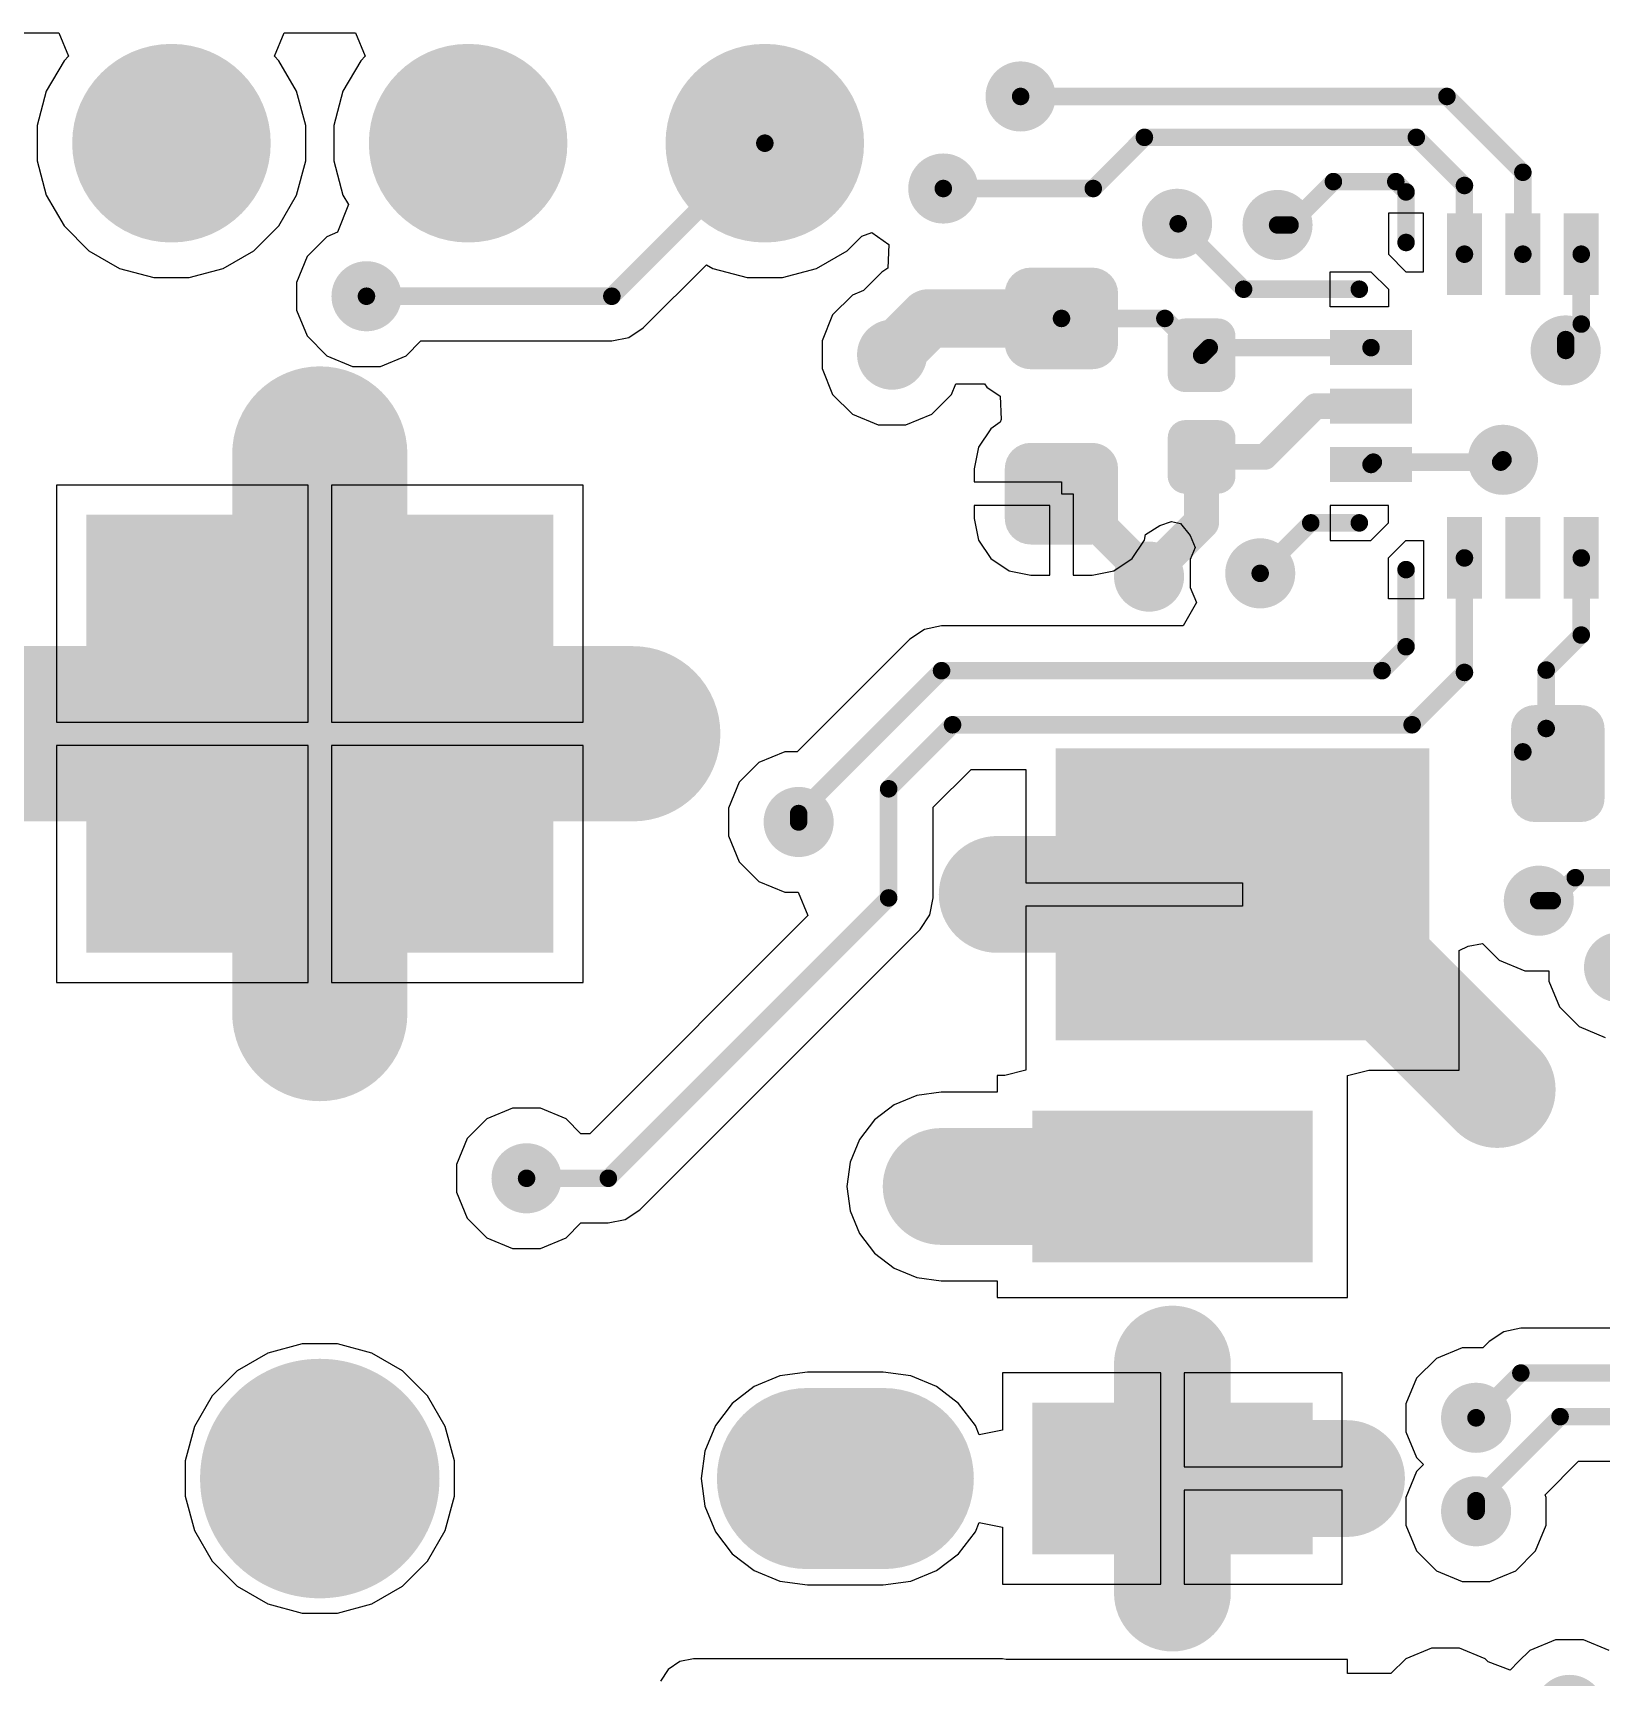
# Model space of a CAD drawing. Header units: inches. Extents: x 0.3 to 40.7, y 0.3 to 25.1.
# Drawn here: x 18.04 to 31.47, y 10.98 to 25.05 of the extents above; entities that cross this region are included whole.
import ezdxf

# ---------------------------------------------------------------- set-up
doc = ezdxf.new("R2010")
doc.units = ezdxf.units.IN
for name, color, linetype in [('Pad Holes', 156, 'Continuous'), ('TOP', 1, 'Continuous'), ('Via Holes', 16, 'Continuous')]:
    doc.layers.add(name, color=color, linetype=linetype)

# ---------------------------------------------------------------- blocks, each defined once
blk = doc.blocks.new('CAP_0603_2380')
at = {"layer": 'TOP'}
h = blk.add_hatch(color=1, dxfattribs=at)
edge = h.paths.add_edge_path()
edge.add_arc((-0.537, -0.263), 0.222, 270, 360)
edge.add_line((-0.315, -0.263), (-0.315, 0.263))
edge.add_arc((-0.537, 0.263), 0.222, 0, 90)
edge.add_line((-0.537, 0.485), (-0.963, 0.485))
edge.add_arc((-0.963, 0.263), 0.222, 90, 180)
edge.add_line((-1.185, 0.263), (-1.185, -0.263))
edge.add_arc((-0.963, -0.263), 0.222, 180, 270)
edge.add_line((-0.963, -0.485), (-0.537, -0.485))
h = blk.add_hatch(color=1, dxfattribs=at)
edge = h.paths.add_edge_path()
edge.add_arc((0.537, 0.263), 0.222, 90, 180)
edge.add_line((0.315, 0.263), (0.315, -0.263))
edge.add_arc((0.537, -0.263), 0.222, 180, 270)
edge.add_line((0.537, -0.485), (0.963, -0.485))
edge.add_arc((0.963, -0.263), 0.222, 270, 360)
edge.add_line((1.185, -0.263), (1.185, 0.263))
edge.add_arc((0.963, 0.263), 0.222, 0, 90)
edge.add_line((0.963, 0.485), (0.537, 0.485))
blk = doc.blocks.new('CAP_0402_2381')
at = {"layer": 'TOP'}
h = blk.add_hatch(color=1, dxfattribs=at)
edge = h.paths.add_edge_path()
edge.add_arc((-0.271, -0.139), 0.151, 270, 360)
edge.add_line((-0.12, -0.139), (-0.12, 0.139))
edge.add_arc((-0.271, 0.139), 0.151, 0, 90)
edge.add_line((-0.271, 0.29), (-0.599, 0.29))
edge.add_arc((-0.599, 0.139), 0.151, 90, 180)
edge.add_line((-0.75, 0.139), (-0.75, -0.139))
edge.add_arc((-0.599, -0.139), 0.151, 180, 270)
edge.add_line((-0.599, -0.29), (-0.271, -0.29))
h = blk.add_hatch(color=1, dxfattribs=at)
edge = h.paths.add_edge_path()
edge.add_arc((0.271, 0.139), 0.151, 90, 180)
edge.add_line((0.12, 0.139), (0.12, -0.139))
edge.add_arc((0.271, -0.139), 0.151, 180, 270)
edge.add_line((0.271, -0.29), (0.599, -0.29))
edge.add_arc((0.599, -0.139), 0.151, 270, 360)
edge.add_line((0.75, -0.139), (0.75, 0.139))
edge.add_arc((0.599, 0.139), 0.151, 0, 90)
edge.add_line((0.599, 0.29), (0.271, 0.29))
blk = doc.blocks.new('UFQFPN20_2388')
at = {"layer": 'TOP'}
for points in [[(-0.65, 1.65), (-0.35, 1.65), (-0.35, 0.95), (-0.65, 0.95)], [(-0.15, 1.65), (0.15, 1.65), (0.15, 0.95), (-0.15, 0.95)], [(0.35, 1.65), (0.65, 1.65), (0.65, 0.95), (0.35, 0.95)], [(-1.65, 0.35), (-1.65, 0.65), (-0.95, 0.65), (-0.95, 0.35)], [(0.95, 0.35), (0.95, 0.65), (1.65, 0.65), (1.65, 0.35)], [(-1.65, -0.15), (-1.65, 0.15), (-0.95, 0.15), (-0.95, -0.15)], [(0.95, -0.15), (0.95, 0.15), (1.65, 0.15), (1.65, -0.15)], [(-1.65, -0.65), (-1.65, -0.35), (-0.95, -0.35), (-0.95, -0.65)], [(0.95, -0.65), (0.95, -0.35), (1.65, -0.35), (1.65, -0.65)], [(-0.65, -0.95), (-0.35, -0.95), (-0.35, -1.65), (-0.65, -1.65)], [(-0.15, -0.95), (0.15, -0.95), (0.15, -1.65), (-0.15, -1.65)], [(0.35, -0.95), (0.65, -0.95), (0.65, -1.65), (0.35, -1.65)]]:
    blk.add_hatch(color=1, dxfattribs=at).paths.add_polyline_path(points)
for p, q in [((-1.15, 1.65), (-1.15, 1.3)), ((-0.85, 1.65), (-1.15, 1.65)), ((-0.85, 1.15), (-0.85, 1.65)), ((0.85, 1.15), (0.85, 1.65)), ((0.85, 1.65), (1.15, 1.65)), ((1.15, 1.65), (1.15, 1.3)), ((-1.15, 1.3), (-1, 1.15)), ((1.15, 1.3), (1, 1.15)), ((-1.65, 0.85), (-1.65, 1.15)), ((-1.65, 1.15), (-1.3, 1.15)), ((-1.3, 1.15), (-1.15, 1)), ((-1, 1.15), (-0.85, 1.15)), ((1, 1.15), (0.85, 1.15)), ((1.15, 1), (1.3, 1.15)), ((1.3, 1.15), (1.65, 1.15)), ((1.65, 1.15), (1.65, 0.85)), ((-1.15, 1), (-1.15, 0.85)), ((1.15, 0.85), (1.15, 1)), ((-1.15, 0.85), (-1.65, 0.85)), ((1.65, 0.85), (1.15, 0.85)), ((-1.15, -0.85), (-1.65, -0.85)), ((-1.65, -0.85), (-1.65, -1.15)), ((-1.15, -1), (-1.15, -0.85)), ((1.15, -0.85), (1.65, -0.85)), ((1.15, -1), (1.15, -0.85)), ((1.65, -0.85), (1.65, -1.15)), ((-1.3, -1.15), (-1.15, -1)), ((1.3, -1.15), (1.15, -1)), ((-1.65, -1.15), (-1.3, -1.15)), ((-1.15, -1.3), (-1, -1.15)), ((-1, -1.15), (-0.85, -1.15)), ((-0.85, -1.15), (-0.85, -1.65)), ((0.85, -1.65), (0.85, -1.15)), ((0.85, -1.15), (1, -1.15)), ((1, -1.15), (1.15, -1.3)), ((1.65, -1.15), (1.3, -1.15)), ((-1.15, -1.65), (-1.15, -1.3)), ((1.15, -1.3), (1.15, -1.65)), ((-0.85, -1.65), (-1.15, -1.65)), ((1.15, -1.65), (0.85, -1.65))]:
    blk.add_line(p, q, dxfattribs=at)
blk = doc.blocks.new('PEC11J_9215F_S0015_2410')
at = {"layer": 'Pad Holes'}
h = blk.add_hatch(color=7, dxfattribs=at)
edge = h.paths.add_edge_path()
edge.add_arc((0, 0), 1.025, 0, 360)
h = blk.add_hatch(color=7, dxfattribs=at)
edge = h.paths.add_edge_path()
edge.add_arc((0, -4.825), 0.775, 180, 360)
edge.add_line((0.775, -4.825), (0.775, -4.175))
edge.add_arc((0, -4.175), 0.775, 0, 180)
edge.add_line((-0.775, -4.175), (-0.775, -4.825))
at = {"layer": 'TOP'}
for points in [[(4.5, 2), (8.25, 2), (8.25, -2), (4.5, -2)], [(-0.65, -6.1), (0.65, -6.1), (0.65, -8.5), (-0.65, -8.5)], [(1.85, -6.1), (3.15, -6.1), (3.15, -8.5), (1.85, -8.5)], [(3.75, -6.3), (6.25, -6.3), (6.25, -9.5), (3.75, -9.5)]]:
    blk.add_hatch(color=1, dxfattribs=at).paths.add_polyline_path(points)
h = blk.add_hatch(color=1, dxfattribs=at)
edge = h.paths.add_edge_path()
edge.add_arc((0, 0), 0.25, 0, 360)
h = blk.add_hatch(color=1, dxfattribs=at)
edge = h.paths.add_edge_path()
edge.add_arc((0, -4.5), 0.25, 0, 360)
blk = doc.blocks.new('PIN_HEADER_2_54___VERT__1_4POS_F_________1_2411')
at = {"layer": 'Pad Holes'}
h = blk.add_hatch(color=7, dxfattribs=at)
edge = h.paths.add_edge_path()
edge.add_arc((-3.81, 0), 0.5, 0, 360)
h = blk.add_hatch(color=7, dxfattribs=at)
edge = h.paths.add_edge_path()
edge.add_arc((-1.27, 0), 0.5, 0, 360)
h = blk.add_hatch(color=7, dxfattribs=at)
edge = h.paths.add_edge_path()
edge.add_arc((1.27, 0), 0.5, 0, 360)
h = blk.add_hatch(color=7, dxfattribs=at)
edge = h.paths.add_edge_path()
edge.add_arc((3.81, 0), 0.5, 0, 360)
at = {"layer": 'TOP'}
h = blk.add_hatch(color=1, dxfattribs=at)
edge = h.paths.add_edge_path()
edge.add_arc((-3.81, 0), 0.85, 0, 360)
h = blk.add_hatch(color=1, dxfattribs=at)
edge = h.paths.add_edge_path()
edge.add_arc((-1.27, 0), 0.85, 0, 360)
h = blk.add_hatch(color=1, dxfattribs=at)
edge = h.paths.add_edge_path()
edge.add_arc((1.27, 0), 0.85, 0, 360)
h = blk.add_hatch(color=1, dxfattribs=at)
edge = h.paths.add_edge_path()
edge.add_arc((3.81, 0), 0.85, 0, 360)

msp = doc.modelspace()

# ---------------------------------------------------------------- hatches: boundary and pattern name
at = {"layer": 'TOP'}
h = msp.add_hatch(color=1, dxfattribs=at)
edge = h.paths.add_edge_path()
edge.add_arc((26.5, 24.51), 0.3, 0, 360)
h = msp.add_hatch(color=1, dxfattribs=at)
edge = h.paths.add_edge_path()
edge.add_arc((25.838, 23.722), 0.3, 0, 360)
h = msp.add_hatch(color=1, dxfattribs=at)
edge = h.paths.add_edge_path()
edge.add_arc((27.84, 23.42), 0.3, 0, 360)
h = msp.add_hatch(color=1, dxfattribs=at)
edge = h.paths.add_edge_path()
edge.add_arc((28.7, 23.41), 0.3, 0, 360)
h = msp.add_hatch(color=1, dxfattribs=at)
edge = h.paths.add_edge_path()
edge.add_arc((20.9, 22.8), 0.3, 0, 360)
h = msp.add_hatch(color=1, dxfattribs=at)
edge = h.paths.add_edge_path()
edge.add_arc((25.4, 22.3), 0.3, 0, 360)
h = msp.add_hatch(color=1, dxfattribs=at)
edge = h.paths.add_edge_path()
edge.add_arc((31.167, 22.336), 0.3, 0, 360)
h = msp.add_hatch(color=1, dxfattribs=at)
edge = h.paths.add_edge_path()
edge.add_arc((30.63, 21.4), 0.3, 0, 360)
h = msp.add_hatch(color=1, dxfattribs=at)
edge = h.paths.add_edge_path()
edge.add_arc((27.6, 20.4), 0.3, 0, 360)
h = msp.add_hatch(color=1, dxfattribs=at)
edge = h.paths.add_edge_path()
edge.add_arc((28.552, 20.428), 0.3, 0, 360)
h = msp.add_hatch(color=1, dxfattribs=at)
edge = h.paths.add_edge_path()
edge.add_arc((30.9, 19.1), 0.2, 90, 180)
edge.add_line((30.7, 19.1), (30.7, 18.5))
edge.add_arc((30.9, 18.5), 0.2, 180, 270)
edge.add_line((30.9, 18.3), (31.3, 18.3))
edge.add_arc((31.3, 18.5), 0.2, 270, 360)
edge.add_line((31.5, 18.5), (31.5, 19.1))
edge.add_arc((31.3, 19.1), 0.2, 0, 90)
edge.add_line((31.3, 19.3), (30.9, 19.3))
h = msp.add_hatch(color=1, dxfattribs=at)
edge = h.paths.add_edge_path()
edge.add_arc((24.6, 18.3), 0.3, 0, 360)
h = msp.add_hatch(color=1, dxfattribs=at)
edge = h.paths.add_edge_path()
edge.add_arc((30.937, 17.626), 0.3, 0, 360)
h = msp.add_hatch(color=1, dxfattribs=at)
edge = h.paths.add_edge_path()
edge.add_arc((31.624, 17.056), 0.3, 0, 360)
h = msp.add_hatch(color=1, dxfattribs=at)
edge = h.paths.add_edge_path()
edge.add_arc((22.27, 15.25), 0.3, 0, 360)
h = msp.add_hatch(color=1, dxfattribs=at)
edge = h.paths.add_edge_path()
edge.add_arc((25.82, 15.18), 0.3, 0, 360)
h = msp.add_hatch(color=1, dxfattribs=at)
edge = h.paths.add_edge_path()
edge.add_arc((30.4, 13.2), 0.3, 0, 360)
h = msp.add_hatch(color=1, dxfattribs=at)
edge = h.paths.add_edge_path()
edge.add_arc((30.4, 12.4), 0.3, 0, 360)
h = msp.add_hatch(color=1, dxfattribs=at)
edge = h.paths.add_edge_path()
edge.add_arc((31.2, 10.7), 0.3, 0, 360)
at = {"layer": 'Via Holes'}
h = msp.add_hatch(color=7, dxfattribs=at)
edge = h.paths.add_edge_path()
edge.add_arc((26.5, 24.51), 0.15, 0, 360)
h = msp.add_hatch(color=7, dxfattribs=at)
edge = h.paths.add_edge_path()
edge.add_arc((25.838, 23.722), 0.15, 0, 360)
h = msp.add_hatch(color=7, dxfattribs=at)
edge = h.paths.add_edge_path()
edge.add_arc((27.84, 23.42), 0.15, 0, 360)
h = msp.add_hatch(color=7, dxfattribs=at)
edge = h.paths.add_edge_path()
edge.add_arc((28.7, 23.41), 0.15, 0, 360)
h = msp.add_hatch(color=7, dxfattribs=at)
edge = h.paths.add_edge_path()
edge.add_arc((20.9, 22.8), 0.15, 0, 360)
h = msp.add_hatch(color=7, dxfattribs=at)
edge = h.paths.add_edge_path()
edge.add_arc((25.4, 22.3), 0.15, 0, 360)
h = msp.add_hatch(color=7, dxfattribs=at)
edge = h.paths.add_edge_path()
edge.add_arc((31.167, 22.336), 0.15, 0, 360)
h = msp.add_hatch(color=7, dxfattribs=at)
edge = h.paths.add_edge_path()
edge.add_arc((30.63, 21.4), 0.15, 0, 360)
h = msp.add_hatch(color=7, dxfattribs=at)
edge = h.paths.add_edge_path()
edge.add_arc((27.6, 20.4), 0.15, 0, 360)
h = msp.add_hatch(color=7, dxfattribs=at)
edge = h.paths.add_edge_path()
edge.add_arc((28.552, 20.428), 0.15, 0, 360)
h = msp.add_hatch(color=7, dxfattribs=at)
edge = h.paths.add_edge_path()
edge.add_arc((24.6, 18.3), 0.15, 0, 360)
h = msp.add_hatch(color=7, dxfattribs=at)
edge = h.paths.add_edge_path()
edge.add_arc((30.937, 17.626), 0.15, 0, 360)
h = msp.add_hatch(color=7, dxfattribs=at)
edge = h.paths.add_edge_path()
edge.add_arc((22.27, 15.25), 0.15, 0, 360)
h = msp.add_hatch(color=7, dxfattribs=at)
edge = h.paths.add_edge_path()
edge.add_arc((25.82, 15.18), 0.15, 0, 360)
h = msp.add_hatch(color=7, dxfattribs=at)
edge = h.paths.add_edge_path()
edge.add_arc((30.4, 13.2), 0.15, 0, 360)
h = msp.add_hatch(color=7, dxfattribs=at)
edge = h.paths.add_edge_path()
edge.add_arc((30.4, 12.4), 0.15, 0, 360)

# ---------------------------------------------------------------- linework, layer by layer
at = {"layer": 'TOP'}
for p, q in [((17.59, 25.054), (18.265, 25.054)), ((18.265, 25.054), (18.348, 24.854)), ((20.112, 24.854), (20.195, 25.054)), ((20.195, 25.054), (20.805, 25.054)), ((20.805, 25.054), (20.888, 24.854)), ((18.31, 24.816), (18.158, 24.554)), ((18.348, 24.854), (18.31, 24.816)), ((20.15, 24.816), (20.112, 24.854)), ((20.302, 24.554), (20.15, 24.816)), ((20.85, 24.816), (20.698, 24.554)), ((20.888, 24.854), (20.85, 24.816)), ((18.158, 24.554), (18.08, 24.261)), ((20.38, 24.261), (20.302, 24.554)), ((20.698, 24.554), (20.62, 24.261)), ((18.08, 24.261), (18.08, 23.959)), ((20.38, 23.959), (20.38, 24.261)), ((20.62, 24.261), (20.62, 23.959)), ((18.08, 23.959), (18.158, 23.666)), ((20.302, 23.666), (20.38, 23.959)), ((20.62, 23.959), (20.698, 23.666)), ((18.158, 23.666), (18.31, 23.404)), ((20.15, 23.404), (20.302, 23.666)), ((20.698, 23.666), (20.745, 23.585)), ((20.745, 23.584), (20.652, 23.347)), ((20.745, 23.585), (20.745, 23.584)), ((18.31, 23.404), (18.524, 23.19)), ((19.936, 23.19), (20.15, 23.404)), ((20.56, 23.309), (20.391, 23.14)), ((20.652, 23.347), (20.56, 23.309)), ((25.016, 23.19), (25.141, 23.315)), ((25.141, 23.315), (25.227, 23.345)), ((25.227, 23.345), (25.373, 23.243)), ((25.373, 23.243), (25.364, 23.04)), ((18.524, 23.19), (18.786, 23.038)), ((19.674, 23.038), (19.936, 23.19)), ((20.391, 23.14), (20.3, 22.919)), ((24.754, 23.038), (25.016, 23.19)), ((18.786, 23.038), (19.079, 22.96)), ((19.079, 22.96), (19.381, 22.96)), ((19.381, 22.96), (19.674, 23.038)), ((23.27, 22.53), (23.811, 23.07)), ((23.811, 23.07), (23.866, 23.038)), ((23.866, 23.038), (24.159, 22.96)), ((24.159, 22.96), (24.461, 22.96)), ((24.461, 22.96), (24.754, 23.038)), ((25.313, 23.007), (25.155, 22.848)), ((25.364, 23.04), (25.313, 23.007)), ((20.3, 22.919), (20.3, 22.681)), ((25.06, 22.809), (24.891, 22.64)), ((25.155, 22.848), (25.06, 22.809)), ((20.3, 22.681), (20.391, 22.46)), ((23.146, 22.447), (23.27, 22.53)), ((24.891, 22.64), (24.8, 22.419)), ((20.391, 22.46), (20.56, 22.291)), ((21.24, 22.291), (21.366, 22.418)), ((21.366, 22.418), (23, 22.418)), ((23, 22.418), (23.146, 22.447)), ((24.8, 22.419), (24.8, 22.181)), ((20.56, 22.291), (20.781, 22.2)), ((21.019, 22.2), (21.24, 22.291)), ((20.781, 22.2), (21.019, 22.2)), ((24.8, 22.181), (24.891, 21.96)), ((24.891, 21.96), (25.06, 21.791)), ((25.74, 21.791), (25.909, 21.96)), ((25.909, 21.96), (25.946, 22.049)), ((25.946, 22.049), (26.192, 22.049)), ((26.192, 22.049), (26.211, 22.021)), ((26.211, 22.021), (26.325, 21.945)), ((26.325, 21.945), (26.333, 21.745)), ((25.06, 21.791), (25.281, 21.7)), ((25.281, 21.7), (25.519, 21.7)), ((25.519, 21.7), (25.74, 21.791)), ((26.326, 21.721), (26.244, 21.666)), ((26.333, 21.745), (26.326, 21.721)), ((26.244, 21.666), (26.139, 21.509)), ((26.139, 21.509), (26.102, 21.323)), ((26.102, 21.323), (26.102, 21.21)), ((20.4, 21.184), (18.246, 21.184)), ((18.246, 21.184), (18.246, 19.155)), ((20.4, 19.155), (20.4, 21.184)), ((22.754, 21.184), (20.6, 21.184)), ((20.6, 21.184), (20.6, 19.155)), ((22.754, 19.155), (22.754, 21.184)), ((26.102, 21.21), (26.85, 21.21)), ((26.85, 21.21), (26.85, 21.11)), ((26.75, 21.01), (26.102, 21.01)), ((26.102, 21.01), (26.102, 20.897)), ((26.75, 20.412), (26.75, 21.01)), ((26.85, 21.11), (26.95, 21.11)), ((26.95, 21.11), (26.95, 20.412)), ((26.102, 20.897), (26.139, 20.711)), ((27.571, 20.76), (27.692, 20.839)), ((27.692, 20.839), (27.792, 20.872)), ((27.792, 20.872), (27.87, 20.856)), ((27.87, 20.856), (27.951, 20.751)), ((26.139, 20.711), (26.244, 20.554)), ((27.456, 20.554), (27.561, 20.711)), ((27.561, 20.711), (27.571, 20.76)), ((27.951, 20.751), (27.994, 20.648)), ((26.244, 20.554), (26.401, 20.449)), ((27.299, 20.449), (27.456, 20.554)), ((27.994, 20.648), (27.952, 20.547)), ((26.401, 20.449), (26.587, 20.412)), ((26.587, 20.412), (26.75, 20.412)), ((26.95, 20.412), (27.113, 20.412)), ((27.113, 20.412), (27.299, 20.449)), ((27.952, 20.547), (27.952, 20.308)), ((27.952, 20.308), (28.006, 20.178)), ((28.006, 20.178), (27.892, 19.978)), ((25.553, 19.866), (24.588, 18.9)), ((25.677, 19.948), (25.553, 19.866)), ((25.823, 19.978), (25.677, 19.948)), ((27.892, 19.978), (25.823, 19.978)), ((18.246, 19.155), (20.4, 19.155)), ((20.6, 19.155), (22.754, 19.155)), ((20.4, 18.955), (18.246, 18.955)), ((18.246, 18.955), (18.246, 16.926)), ((20.4, 16.926), (20.4, 18.955)), ((22.754, 18.955), (20.6, 18.955)), ((20.6, 18.955), (20.6, 16.926)), ((22.754, 16.926), (22.754, 18.955)), ((24.481, 18.9), (24.26, 18.809)), ((24.588, 18.9), (24.481, 18.9)), ((24.26, 18.809), (24.091, 18.64)), ((25.752, 18.426), (26.076, 18.75)), ((26.076, 18.75), (26.546, 18.75)), ((26.546, 18.75), (26.546, 17.78)), ((24.091, 18.64), (24, 18.419)), ((24, 18.419), (24, 18.181)), ((25.752, 17.65), (25.752, 18.426)), ((24, 18.181), (24.091, 17.96)), ((24.091, 17.96), (24.26, 17.791)), ((24.26, 17.791), (24.481, 17.7)), ((26.546, 17.78), (28.4, 17.78)), ((28.4, 17.78), (28.4, 17.58)), ((24.481, 17.7), (24.596, 17.7)), ((24.596, 17.7), (24.679, 17.5)), ((25.723, 17.504), (25.752, 17.65)), ((24.679, 17.5), (22.812, 15.632)), ((25.64, 17.38), (25.723, 17.504)), ((28.4, 17.58), (26.546, 17.58)), ((26.546, 17.58), (26.546, 16.33)), ((23.24, 14.98), (25.64, 17.38)), ((30.254, 17.199), (30.331, 17.238)), ((30.254, 16.176), (30.254, 17.199)), ((30.331, 17.238), (30.454, 17.26)), ((30.454, 17.26), (30.597, 17.118)), ((30.597, 17.118), (30.817, 17.026)), ((18.246, 16.926), (20.4, 16.926)), ((20.6, 16.926), (22.754, 16.926)), ((30.817, 17.026), (31.024, 17.026)), ((31.024, 17.026), (31.024, 16.937)), ((31.024, 16.937), (31.115, 16.717)), ((31.115, 16.717), (31.284, 16.548)), ((31.284, 16.548), (31.505, 16.456)), ((26.546, 16.33), (26.546, 16.176)), ((26.365, 16.13), (26.3, 16.13)), ((26.3, 16.13), (26.3, 15.987)), ((26.546, 16.176), (26.365, 16.13)), ((29.3, 16.13), (29.481, 16.176)), ((29.3, 15.976), (29.3, 16.13)), ((29.481, 16.176), (30.254, 16.176)), ((25.611, 15.959), (25.417, 15.879)), ((25.82, 15.987), (25.611, 15.959)), ((26.3, 15.987), (25.82, 15.987)), ((29.3, 14.23), (29.3, 15.976)), ((22.151, 15.85), (21.93, 15.759)), ((22.389, 15.85), (22.151, 15.85)), ((22.61, 15.759), (22.389, 15.85)), ((25.417, 15.879), (25.249, 15.751)), ((21.93, 15.759), (21.761, 15.59)), ((22.736, 15.632), (22.61, 15.759)), ((22.812, 15.632), (22.736, 15.632)), ((25.249, 15.751), (25.121, 15.583)), ((21.761, 15.59), (21.67, 15.369)), ((25.121, 15.583), (25.041, 15.389)), ((21.67, 15.369), (21.67, 15.131)), ((25.041, 15.389), (25.013, 15.18)), ((21.67, 15.131), (21.761, 14.91)), ((25.013, 15.18), (25.041, 14.971)), ((23.116, 14.897), (23.24, 14.98)), ((25.041, 14.971), (25.121, 14.777)), ((21.761, 14.91), (21.93, 14.741)), ((22.61, 14.741), (22.736, 14.868)), ((22.736, 14.868), (22.97, 14.868)), ((22.97, 14.868), (23.116, 14.897)), ((21.93, 14.741), (22.151, 14.65)), ((22.151, 14.65), (22.389, 14.65)), ((22.389, 14.65), (22.61, 14.741)), ((25.121, 14.777), (25.249, 14.609)), ((25.249, 14.609), (25.417, 14.481)), ((25.417, 14.481), (25.611, 14.401)), ((25.611, 14.401), (25.82, 14.373)), ((25.82, 14.373), (26.3, 14.373)), ((26.3, 14.373), (26.3, 14.23)), ((26.3, 14.23), (29.3, 14.23)), ((30.637, 13.937), (30.513, 13.854)), ((30.783, 13.966), (30.637, 13.937)), ((33.883, 13.966), (30.783, 13.966)), ((20.348, 13.832), (20.055, 13.754)), ((20.652, 13.832), (20.348, 13.832)), ((20.945, 13.754), (20.652, 13.832)), ((30.281, 13.8), (30.06, 13.709)), ((30.459, 13.8), (30.281, 13.8)), ((30.513, 13.854), (30.459, 13.8)), ((20.055, 13.754), (19.793, 13.602)), ((21.207, 13.602), (20.945, 13.754)), ((30.06, 13.709), (29.891, 13.54)), ((19.793, 13.602), (19.578, 13.387)), ((21.422, 13.387), (21.207, 13.602)), ((24.44, 13.559), (24.22, 13.468)), ((24.675, 13.59), (24.44, 13.559)), ((25.325, 13.59), (24.675, 13.59)), ((25.56, 13.559), (25.325, 13.59)), ((25.78, 13.468), (25.56, 13.559)), ((27.7, 13.584), (26.346, 13.584)), ((26.346, 13.584), (26.346, 13.095)), ((27.7, 12.68), (27.7, 13.584)), ((29.254, 13.584), (27.9, 13.584)), ((27.9, 13.584), (27.9, 12.78)), ((29.254, 12.78), (29.254, 13.584)), ((29.891, 13.54), (29.8, 13.319)), ((19.578, 13.387), (19.427, 13.125)), ((21.574, 13.125), (21.422, 13.387)), ((24.22, 13.468), (24.032, 13.323)), ((25.968, 13.323), (25.78, 13.468)), ((24.032, 13.323), (23.887, 13.135)), ((26.113, 13.135), (25.968, 13.323)), ((29.8, 13.319), (29.8, 13.081)), ((19.427, 13.125), (19.348, 12.832)), ((21.652, 12.832), (21.574, 13.125)), ((23.887, 13.135), (23.796, 12.915)), ((26.146, 13.055), (26.113, 13.135)), ((26.346, 13.095), (26.146, 13.055)), ((29.8, 13.081), (29.891, 12.86)), ((19.348, 12.832), (19.348, 12.528)), ((21.652, 12.528), (21.652, 12.832)), ((23.796, 12.915), (23.765, 12.68)), ((29.891, 12.86), (29.951, 12.8)), ((30.991, 12.541), (31.278, 12.828)), ((31.278, 12.828), (33.604, 12.828)), ((23.765, 12.68), (23.796, 12.445)), ((27.7, 11.776), (27.7, 12.68)), ((27.9, 12.78), (29.254, 12.78)), ((29.891, 12.74), (29.8, 12.519)), ((29.951, 12.8), (29.891, 12.74)), ((19.348, 12.528), (19.427, 12.235)), ((21.574, 12.235), (21.652, 12.528)), ((29.254, 12.58), (27.9, 12.58)), ((27.9, 12.58), (27.9, 11.776)), ((29.254, 11.776), (29.254, 12.58)), ((31, 12.519), (30.991, 12.541)), ((23.796, 12.445), (23.887, 12.225)), ((29.8, 12.519), (29.8, 12.281)), ((31, 12.281), (31, 12.519)), ((26.113, 12.225), (26.146, 12.305)), ((26.146, 12.305), (26.346, 12.265)), ((26.346, 12.265), (26.346, 11.776)), ((29.8, 12.281), (29.891, 12.06)), ((30.909, 12.06), (31, 12.281)), ((19.427, 12.235), (19.578, 11.973)), ((21.422, 11.973), (21.574, 12.235)), ((23.887, 12.225), (24.032, 12.037)), ((25.968, 12.037), (26.113, 12.225)), ((19.578, 11.973), (19.793, 11.758)), ((21.207, 11.758), (21.422, 11.973)), ((24.032, 12.037), (24.22, 11.892)), ((25.78, 11.892), (25.968, 12.037)), ((29.891, 12.06), (30.06, 11.891)), ((30.74, 11.891), (30.909, 12.06)), ((24.22, 11.892), (24.44, 11.801)), ((25.56, 11.801), (25.78, 11.892)), ((30.06, 11.891), (30.281, 11.8)), ((30.519, 11.8), (30.74, 11.891)), ((19.793, 11.758), (20.055, 11.607)), ((20.945, 11.607), (21.207, 11.758)), ((24.44, 11.801), (24.675, 11.77)), ((24.675, 11.77), (25.325, 11.77)), ((25.325, 11.77), (25.56, 11.801)), ((26.346, 11.776), (27.7, 11.776)), ((27.9, 11.776), (29.254, 11.776)), ((30.281, 11.8), (30.519, 11.8)), ((20.055, 11.607), (20.348, 11.528)), ((20.652, 11.528), (20.945, 11.607)), ((20.348, 11.528), (20.652, 11.528)), ((31.081, 11.3), (30.86, 11.209)), ((31.319, 11.3), (31.081, 11.3)), ((31.54, 11.209), (31.319, 11.3)), ((23.7, 11.136), (23.583, 11.113)), ((26.346, 11.136), (23.7, 11.136)), ((26.376, 11.13), (26.346, 11.136)), ((29.3, 11.13), (26.376, 11.13)), ((29.3, 11.012), (29.3, 11.13)), ((29.798, 11.138), (29.671, 11.012)), ((30.018, 11.229), (29.798, 11.138)), ((30.257, 11.229), (30.018, 11.229)), ((30.477, 11.138), (30.257, 11.229)), ((30.504, 11.111), (30.477, 11.138)), ((30.86, 11.209), (30.764, 11.113)), ((23.484, 11.046), (23.417, 10.947)), ((23.583, 11.113), (23.484, 11.046)), ((29.671, 11.012), (29.3, 11.012)), ((30.691, 11.04), (30.504, 11.111)), ((30.764, 11.113), (30.691, 11.04))]:
    msp.add_line(p, q, dxfattribs=at)
for points, const_width in [([(26.5, 24.51), (30.151, 24.51)], 0.15), ([(30.151, 24.51), (30.8, 23.861)], 0.15), ([(27.122, 23.722), (27.56, 24.16)], 0.15), ([(27.56, 24.16), (29.888, 24.16)], 0.15), ([(29.888, 24.16), (30.3, 23.748)], 0.15), ([(23, 22.8), (24.31, 24.11)], 0.15), ([(30.8, 23.16), (30.8, 23.861)], 0.15), ([(25.838, 23.722), (27.122, 23.722)], 0.15), ([(28.808, 23.41), (29.178, 23.781)], 0.15), ([(29.178, 23.781), (29.712, 23.781)], 0.15), ([(29.712, 23.781), (29.8, 23.693)], 0.15), ([(30.3, 23.16), (30.3, 23.748)], 0.15), ([(29.8, 23.26), (29.8, 23.693)], 0.15), ([(27.85, 23.42), (28.41, 22.86)], 0.15), ([(28.7, 23.41), (28.808, 23.41)], 0.15), ([(31.3, 22.562), (31.3, 23.16)], 0.15), ([(20.9, 22.8), (23, 22.8)], 0.15), ([(25.4, 22.3), (25.71, 22.61)], 0.5), ([(25.71, 22.61), (26.85, 22.61)], 0.5), ([(28.41, 22.86), (29.4, 22.86)], 0.15), ([(26.85, 22.61), (27.735, 22.61)], 0.15), ([(27.735, 22.61), (28.05, 22.295)], 0.15), ([(31.167, 22.429), (31.3, 22.562)], 0.15), ([(28.05, 22.295), (28.115, 22.36)], 0.15), ([(28.115, 22.36), (29.5, 22.36)], 0.15), ([(31.167, 22.336), (31.167, 22.429)], 0.15), ([(20.5, 19.055), (20.5, 21.45)], 1.5), ([(28.592, 21.425), (29.027, 21.86)], 0.22), ([(29.027, 21.86), (29.5, 21.86)], 0.22), ([(28.05, 20.866), (28.05, 21.425)], 0.3), ([(28.05, 21.425), (28.592, 21.425)], 0.22), ([(29.5, 21.36), (29.52, 21.38)], 0.15), ([(29.52, 21.38), (30.61, 21.38)], 0.15), ([(30.61, 21.38), (30.63, 21.4)], 0.15), ([(26.85, 21.11), (26.895, 21.11)], 0.3), ([(26.895, 21.11), (27.6, 20.405)], 0.3), ([(27.6, 20.416), (28.05, 20.866)], 0.3), ([(28.552, 20.428), (28.984, 20.86)], 0.15), ([(28.984, 20.86), (29.4, 20.86)], 0.15), ([(27.6, 20.405), (27.6, 20.416)], 0.3), ([(27.6, 20.4), (27.6, 20.405)], 0.3), ([(30.3, 19.58), (30.3, 20.56)], 0.15), ([(31.3, 19.9), (31.3, 20.56)], 0.15), ([(29.8, 19.8), (29.8, 20.46)], 0.15), ([(29.595, 19.595), (29.8, 19.8)], 0.15), ([(31, 19.6), (31.3, 19.9)], 0.15), ([(17.82, 19.055), (20.5, 19.055)], 1.5), ([(20.5, 16.66), (20.5, 19.055)], 1.5), ([(20.5, 19.055), (23.18, 19.055)], 1.5), ([(24.6, 18.372), (25.823, 19.595)], 0.15), ([(25.823, 19.595), (29.595, 19.595)], 0.15), ([(29.852, 19.132), (30.3, 19.58)], 0.15), ([(31, 19.1), (31, 19.6)], 0.15), ([(25.37, 18.584), (25.918, 19.132)], 0.15), ([(25.918, 19.132), (29.852, 19.132)], 0.15), ([(30.8, 18.9), (31, 19.1)], 0.15), ([(25.37, 17.65), (25.37, 18.584)], 0.15), ([(24.6, 18.3), (24.6, 18.372)], 0.15), ([(26.3, 17.68), (28.4, 17.68)], 1), ([(28.4, 17.68), (29.15, 16.93)], 1), ([(31.053, 17.626), (31.249, 17.823)], 0.15), ([(31.249, 17.823), (32.466, 17.823)], 0.15), ([(22.97, 15.25), (25.37, 17.65)], 0.15), ([(30.937, 17.626), (31.053, 17.626)], 0.15), ([(29.15, 16.93), (29.661, 16.93)], 1), ([(29.661, 16.93), (30.581, 16.01)], 1), ([(30.581, 16.01), (30.581, 16.01)], 1), ([(25.82, 15.18), (27.8, 15.18)], 1), ([(22.27, 15.25), (22.97, 15.25)], 0.15), ([(27.8, 12.68), (27.8, 13.66)], 1), ([(30.4, 13.2), (30.783, 13.583)], 0.15), ([(30.783, 13.583), (34.041, 13.583)], 0.15), ([(30.4, 12.49), (31.12, 13.21)], 0.15), ([(31.12, 13.21), (35.696, 13.21)], 0.15), ([(27.8, 12.68), (29.291, 12.68)], 1), ([(27.8, 11.7), (27.8, 12.68)], 1), ([(30.4, 12.4), (30.4, 12.49)], 0.15)]:
    msp.add_lwpolyline(points, dxfattribs=dict(at, const_width=const_width))
for points, const_width in [([(26.463, 24.51, 1), (26.538, 24.51, 1)], 0.075), ([(30.113, 24.51, 1), (30.188, 24.51, 1)], 0.075), ([(30.113, 24.51, 1), (30.188, 24.51, 1)], 0.075), ([(27.523, 24.16, 1), (27.598, 24.16, 1)], 0.075), ([(27.523, 24.16, 1), (27.598, 24.16, 1)], 0.075), ([(29.851, 24.16, 1), (29.926, 24.16, 1)], 0.075), ([(29.851, 24.16, 1), (29.926, 24.16, 1)], 0.075), ([(24.273, 24.11, 1), (24.348, 24.11, 1)], 0.075), ([(30.763, 23.861, 1), (30.838, 23.861, 1)], 0.075), ([(30.763, 23.861, 1), (30.838, 23.861, 1)], 0.075), ([(25.801, 23.722, 1), (25.876, 23.722, 1)], 0.075), ([(27.085, 23.722, 1), (27.16, 23.722, 1)], 0.075), ([(27.085, 23.722, 1), (27.16, 23.722, 1)], 0.075), ([(29.141, 23.781, 1), (29.216, 23.781, 1)], 0.075), ([(29.141, 23.781, 1), (29.216, 23.781, 1)], 0.075), ([(29.675, 23.781, 1), (29.75, 23.781, 1)], 0.075), ([(29.675, 23.781, 1), (29.75, 23.781, 1)], 0.075), ([(30.263, 23.748, 1), (30.338, 23.748, 1)], 0.075), ([(30.263, 23.748, 1), (30.338, 23.748, 1)], 0.075), ([(29.763, 23.693, 1), (29.838, 23.693, 1)], 0.075), ([(29.763, 23.693, 1), (29.838, 23.693, 1)], 0.075), ([(27.812, 23.42, 1), (27.887, 23.42, 1)], 0.075), ([(28.663, 23.41, 1), (28.738, 23.41, 1)], 0.075), ([(28.77, 23.41, 1), (28.845, 23.41, 1)], 0.075), ([(28.77, 23.41, 1), (28.845, 23.41, 1)], 0.075), ([(29.763, 23.26, 1), (29.838, 23.26, 1)], 0.075), ([(30.263, 23.16, 1), (30.338, 23.16, 1)], 0.075), ([(30.763, 23.16, 1), (30.838, 23.16, 1)], 0.075), ([(31.263, 23.16, 1), (31.338, 23.16, 1)], 0.075), ([(20.862, 22.8, 1), (20.937, 22.8, 1)], 0.075), ([(22.963, 22.8, 1), (23.038, 22.8, 1)], 0.075), ([(22.963, 22.8, 1), (23.038, 22.8, 1)], 0.075), ([(25.585, 22.61, 1), (25.835, 22.61, 1)], 0.25), ([(25.585, 22.61, 1), (25.835, 22.61, 1)], 0.25), ([(26.725, 22.61, 1), (26.975, 22.61, 1)], 0.25), ([(28.372, 22.86, 1), (28.447, 22.86, 1)], 0.075), ([(28.372, 22.86, 1), (28.447, 22.86, 1)], 0.075), ([(29.363, 22.86, 1), (29.438, 22.86, 1)], 0.075), ([(26.813, 22.61, 1), (26.888, 22.61, 1)], 0.075), ([(27.698, 22.61, 1), (27.773, 22.61, 1)], 0.075), ([(27.698, 22.61, 1), (27.773, 22.61, 1)], 0.075), ([(25.275, 22.3, 1), (25.525, 22.3, 1)], 0.25), ([(31.263, 22.562, 1), (31.338, 22.562, 1)], 0.075), ([(31.263, 22.562, 1), (31.338, 22.562, 1)], 0.075), ([(28.078, 22.36, 1), (28.153, 22.36, 1)], 0.075), ([(28.078, 22.36, 1), (28.153, 22.36, 1)], 0.075), ([(29.463, 22.36, 1), (29.538, 22.36, 1)], 0.075), ([(31.13, 22.429, 1), (31.205, 22.429, 1)], 0.075), ([(31.13, 22.429, 1), (31.205, 22.429, 1)], 0.075), ([(31.13, 22.336, 1), (31.205, 22.336, 1)], 0.075), ([(28.013, 22.295, 1), (28.088, 22.295, 1)], 0.075), ([(28.013, 22.295, 1), (28.088, 22.295, 1)], 0.075), ([(20.125, 21.45, 1), (20.875, 21.45, 1)], 0.75), ([(28.972, 21.86, 1), (29.082, 21.86, 1)], 0.11), ([(28.972, 21.86, 1), (29.082, 21.86, 1)], 0.11), ([(29.445, 21.86, 1), (29.555, 21.86, 1)], 0.11), ([(27.975, 21.425, 1), (28.125, 21.425, 1)], 0.15), ([(27.995, 21.425, 1), (28.105, 21.425, 1)], 0.11), ([(28.537, 21.425, 1), (28.647, 21.425, 1)], 0.11), ([(28.537, 21.425, 1), (28.647, 21.425, 1)], 0.11), ([(29.463, 21.36, 1), (29.538, 21.36, 1)], 0.075), ([(29.483, 21.38, 1), (29.558, 21.38, 1)], 0.075), ([(29.483, 21.38, 1), (29.558, 21.38, 1)], 0.075), ([(30.573, 21.38, 1), (30.648, 21.38, 1)], 0.075), ([(30.573, 21.38, 1), (30.648, 21.38, 1)], 0.075), ([(30.593, 21.4, 1), (30.668, 21.4, 1)], 0.075), ([(26.775, 21.11, 1), (26.925, 21.11, 1)], 0.15), ([(26.82, 21.11, 1), (26.97, 21.11, 1)], 0.15), ([(26.82, 21.11, 1), (26.97, 21.11, 1)], 0.15), ([(27.975, 20.866, 1), (28.125, 20.866, 1)], 0.15), ([(27.975, 20.866, 1), (28.125, 20.866, 1)], 0.15), ([(28.947, 20.86, 1), (29.022, 20.86, 1)], 0.075), ([(28.947, 20.86, 1), (29.022, 20.86, 1)], 0.075), ([(29.363, 20.86, 1), (29.438, 20.86, 1)], 0.075), ([(27.525, 20.416, 1), (27.675, 20.416, 1)], 0.15), ([(27.525, 20.416, 1), (27.675, 20.416, 1)], 0.15), ([(27.525, 20.405, 1), (27.675, 20.405, 1)], 0.15), ([(27.525, 20.405, 1), (27.675, 20.405, 1)], 0.15), ([(27.525, 20.405, 1), (27.675, 20.405, 1)], 0.15), ([(27.525, 20.4, 1), (27.675, 20.4, 1)], 0.15), ([(30.263, 20.56, 1), (30.338, 20.56, 1)], 0.075), ([(31.263, 20.56, 1), (31.338, 20.56, 1)], 0.075), ([(28.514, 20.428, 1), (28.589, 20.428, 1)], 0.075), ([(29.763, 20.46, 1), (29.838, 20.46, 1)], 0.075), ([(29.763, 19.8, 1), (29.838, 19.8, 1)], 0.075), ([(29.763, 19.8, 1), (29.838, 19.8, 1)], 0.075), ([(31.263, 19.9, 1), (31.338, 19.9, 1)], 0.075), ([(31.263, 19.9, 1), (31.338, 19.9, 1)], 0.075), ([(17.445, 19.055, 1), (18.195, 19.055, 1)], 0.75), ([(20.125, 19.055, 1), (20.875, 19.055, 1)], 0.75), ([(20.125, 19.055, 1), (20.875, 19.055, 1)], 0.75), ([(20.125, 19.055, 1), (20.875, 19.055, 1)], 0.75), ([(20.125, 19.055, 1), (20.875, 19.055, 1)], 0.75), ([(22.805, 19.055, 1), (23.555, 19.055, 1)], 0.75), ([(25.786, 19.595, 1), (25.861, 19.595, 1)], 0.075), ([(25.786, 19.595, 1), (25.861, 19.595, 1)], 0.075), ([(29.558, 19.595, 1), (29.633, 19.595, 1)], 0.075), ([(29.558, 19.595, 1), (29.633, 19.595, 1)], 0.075), ([(30.263, 19.58, 1), (30.338, 19.58, 1)], 0.075), ([(30.263, 19.58, 1), (30.338, 19.58, 1)], 0.075), ([(30.963, 19.6, 1), (31.038, 19.6, 1)], 0.075), ([(30.963, 19.6, 1), (31.038, 19.6, 1)], 0.075), ([(25.88, 19.132, 1), (25.955, 19.132, 1)], 0.075), ([(25.88, 19.132, 1), (25.955, 19.132, 1)], 0.075), ([(29.815, 19.132, 1), (29.89, 19.132, 1)], 0.075), ([(29.815, 19.132, 1), (29.89, 19.132, 1)], 0.075), ([(30.963, 19.1, 1), (31.038, 19.1, 1)], 0.075), ([(30.963, 19.1, 1), (31.038, 19.1, 1)], 0.075), ([(30.763, 18.9, 1), (30.838, 18.9, 1)], 0.075), ([(25.333, 18.584, 1), (25.408, 18.584, 1)], 0.075), ([(25.333, 18.584, 1), (25.408, 18.584, 1)], 0.075), ([(24.562, 18.372, 1), (24.637, 18.372, 1)], 0.075), ([(24.562, 18.372, 1), (24.637, 18.372, 1)], 0.075), ([(24.562, 18.3, 1), (24.637, 18.3, 1)], 0.075), ([(26.05, 17.68, 1), (26.55, 17.68, 1)], 0.5), ([(28.15, 17.68, 1), (28.65, 17.68, 1)], 0.5), ([(28.15, 17.68, 1), (28.65, 17.68, 1)], 0.5), ([(31.212, 17.823, 1), (31.287, 17.823, 1)], 0.075), ([(31.212, 17.823, 1), (31.287, 17.823, 1)], 0.075), ([(25.333, 17.65, 1), (25.408, 17.65, 1)], 0.075), ([(25.333, 17.65, 1), (25.408, 17.65, 1)], 0.075), ([(30.899, 17.626, 1), (30.974, 17.626, 1)], 0.075), ([(31.015, 17.626, 1), (31.09, 17.626, 1)], 0.075), ([(31.015, 17.626, 1), (31.09, 17.626, 1)], 0.075), ([(20.125, 16.66, 1), (20.875, 16.66, 1)], 0.75), ([(28.9, 16.93, 1), (29.4, 16.93, 1)], 0.5), ([(28.9, 16.93, 1), (29.4, 16.93, 1)], 0.5), ([(29.411, 16.93, 1), (29.911, 16.93, 1)], 0.5), ([(29.411, 16.93, 1), (29.911, 16.93, 1)], 0.5), ([(30.331, 16.01, 1), (30.831, 16.01, 1)], 0.5), ([(30.331, 16.01, 1), (30.831, 16.01, 1)], 0.5), ([(30.331, 16.01, 1), (30.831, 16.01, 1)], 0.5), ([(25.57, 15.18, 1), (26.07, 15.18, 1)], 0.5), ([(27.55, 15.18, 1), (28.05, 15.18, 1)], 0.5), ([(22.233, 15.25, 1), (22.308, 15.25, 1)], 0.075), ([(22.933, 15.25, 1), (23.008, 15.25, 1)], 0.075), ([(22.933, 15.25, 1), (23.008, 15.25, 1)], 0.075), ([(27.55, 13.66, 1), (28.05, 13.66, 1)], 0.5), ([(30.746, 13.583, 1), (30.821, 13.583, 1)], 0.075), ([(30.746, 13.583, 1), (30.821, 13.583, 1)], 0.075), ([(30.362, 13.2, 1), (30.438, 13.2, 1)], 0.075), ([(31.082, 13.21, 1), (31.157, 13.21, 1)], 0.075), ([(31.082, 13.21, 1), (31.157, 13.21, 1)], 0.075), ([(27.55, 12.68, 1), (28.05, 12.68, 1)], 0.5), ([(27.55, 12.68, 1), (28.05, 12.68, 1)], 0.5), ([(27.55, 12.68, 1), (28.05, 12.68, 1)], 0.5), ([(29.041, 12.68, 1), (29.541, 12.68, 1)], 0.5), ([(30.362, 12.49, 1), (30.438, 12.49, 1)], 0.075), ([(30.362, 12.49, 1), (30.438, 12.49, 1)], 0.075), ([(30.362, 12.4, 1), (30.438, 12.4, 1)], 0.075), ([(27.55, 11.7, 1), (28.05, 11.7, 1)], 0.5)]:
    msp.add_lwpolyline(points, format="xyb", close=True, dxfattribs=dict(at, const_width=const_width))

# ---------------------------------------------------------------- block references
for name, p in [('PIN_HEADER_2_54___VERT__1_4POS_F_________1_2411', (20.5, 24.11)), ('UFQFPN20_2388', (30.8, 21.86))]:
    msp.add_blockref(name, p)
for name, p, rotation in [('CAP_0603_2380', (26.85, 21.86), 90), ('CAP_0402_2381', (28.05, 21.86), 270), ('PEC11J_9215F_S0015_2410', (20.5, 12.68), 90)]:
    msp.add_blockref(name, p, dxfattribs=dict(rotation=rotation))

doc.saveas('drawing.dxf')
